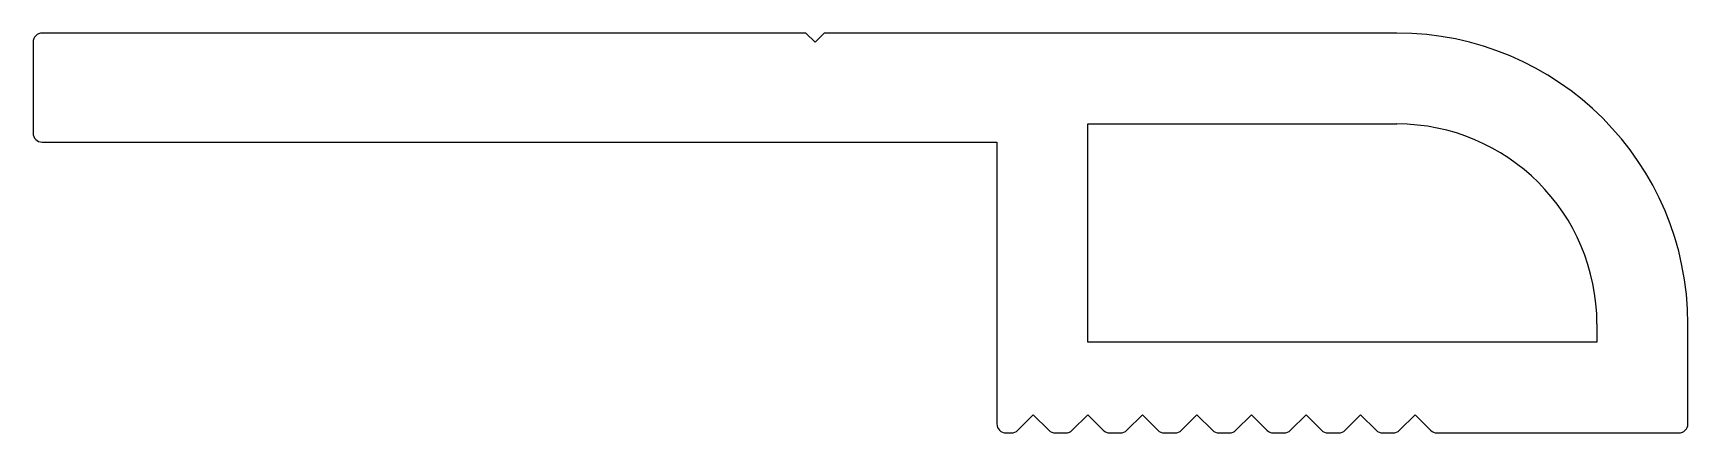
# Model space of a CAD drawing. Extents: x 2114 to 2159.5, y 1825.7 to 1836.7.
import ezdxf

# ---------------------------------------------------------------- set-up
doc = ezdxf.new("R2010")
doc.units = 0
doc.layers.add('OLCU', color=1, linetype='CONTINUOUS')

msp = doc.modelspace()

# ---------------------------------------------------------------- linework, layer by layer
at = {"layer": 'OLCU', "color": 0}
for p, q in [((2114.027, 1836.438), (2114.027, 1833.938)), ((2135.277, 1836.688), (2114.277, 1836.688)), ((2135.527, 1836.438), (2135.277, 1836.688)), ((2135.777, 1836.688), (2135.527, 1836.438)), ((2151.527, 1836.688), (2135.777, 1836.688)), ((2143.027, 1828.192), (2143.027, 1834.188)), ((2143.027, 1834.188), (2151.527, 1834.188)), ((2114.277, 1833.688), (2140.527, 1833.688)), ((2140.527, 1833.688), (2140.527, 1825.942)), ((2157.027, 1828.688), (2157.027, 1828.192)), ((2159.527, 1825.942), (2159.527, 1828.688)), ((2157.027, 1828.192), (2143.027, 1828.192)), ((2141.101, 1825.766), (2141.527, 1826.192)), ((2141.527, 1826.192), (2141.954, 1825.766)), ((2142.601, 1825.766), (2143.027, 1826.192)), ((2143.027, 1826.192), (2143.454, 1825.766)), ((2144.101, 1825.766), (2144.527, 1826.192)), ((2144.527, 1826.192), (2144.954, 1825.766)), ((2145.601, 1825.766), (2146.027, 1826.192)), ((2146.027, 1826.192), (2146.454, 1825.766)), ((2147.101, 1825.766), (2147.527, 1826.192)), ((2147.527, 1826.192), (2147.954, 1825.766)), ((2148.601, 1825.766), (2149.027, 1826.192)), ((2149.027, 1826.192), (2149.454, 1825.766)), ((2150.101, 1825.766), (2150.527, 1826.192)), ((2150.527, 1826.192), (2150.954, 1825.766)), ((2151.601, 1825.766), (2152.027, 1826.192)), ((2152.027, 1826.192), (2152.454, 1825.766)), ((2140.777, 1825.692), (2140.924, 1825.692)), ((2142.131, 1825.692), (2142.424, 1825.692)), ((2143.631, 1825.692), (2143.924, 1825.692)), ((2145.131, 1825.692), (2145.424, 1825.692)), ((2146.631, 1825.692), (2146.924, 1825.692)), ((2148.131, 1825.692), (2148.424, 1825.692)), ((2149.631, 1825.692), (2149.924, 1825.692)), ((2151.131, 1825.692), (2151.424, 1825.692)), ((2152.631, 1825.692), (2159.277, 1825.692))]:
    msp.add_line(p, q, dxfattribs=at)
for centre, radius, start, end in [((2114.277, 1836.438), 0.25, 90, 180), ((2151.527, 1828.688), 8, 0, 90), ((2151.527, 1828.688), 5.5, 0, 90), ((2114.277, 1833.938), 0.25, 180, 270), ((2140.777, 1825.942), 0.25, 180, 270), ((2159.277, 1825.942), 0.25, 270, 0), ((2140.924, 1825.942), 0.25, 270, 315), ((2142.131, 1825.942), 0.25, 225, 270), ((2142.424, 1825.942), 0.25, 270, 315), ((2143.631, 1825.942), 0.25, 225, 270), ((2143.924, 1825.942), 0.25, 270, 315), ((2145.131, 1825.942), 0.25, 225, 270), ((2145.424, 1825.942), 0.25, 270, 315), ((2146.631, 1825.942), 0.25, 225, 270), ((2146.924, 1825.942), 0.25, 270, 315), ((2148.131, 1825.942), 0.25, 225, 270), ((2148.424, 1825.942), 0.25, 270, 315), ((2149.631, 1825.942), 0.25, 225, 270), ((2149.924, 1825.942), 0.25, 270, 315), ((2151.131, 1825.942), 0.25, 225, 270), ((2151.424, 1825.942), 0.25, 270, 315), ((2152.631, 1825.942), 0.25, 225, 270)]:
    msp.add_arc(centre, radius, start, end, dxfattribs=at)

doc.saveas('drawing.dxf')
